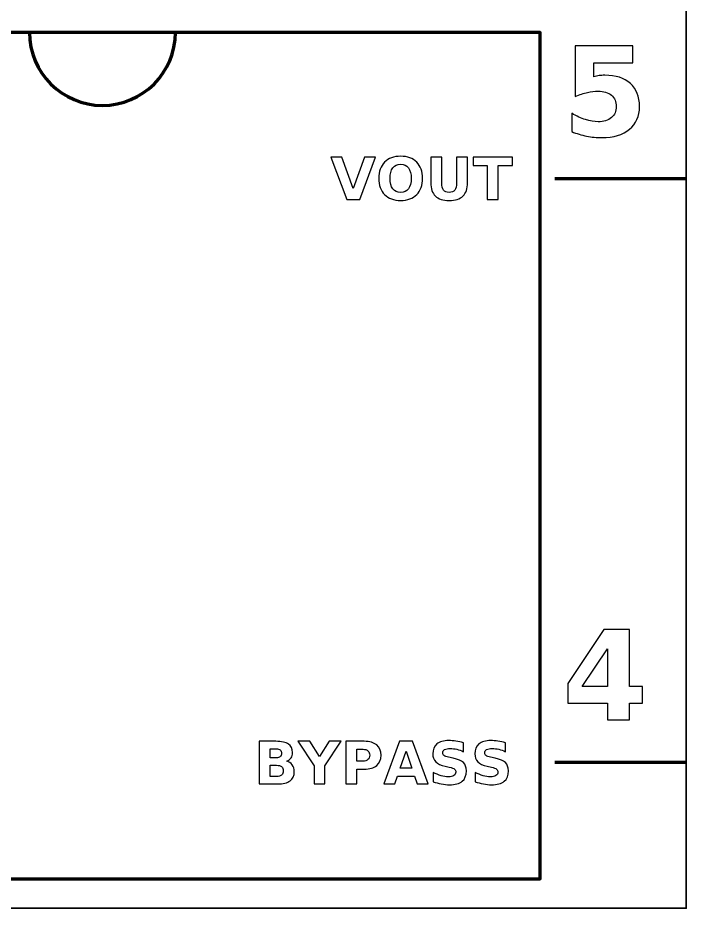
# Model space of a CAD drawing. Header units: centimetres. Extents: x -12.5 to -8.5, y -17.35 to -12.35.
# Drawn here: x -10.79 to -8.5, y -17.35 to -14.3 of the extents above; entities that cross this region are included whole.
import ezdxf

# ---------------------------------------------------------------- set-up
doc = ezdxf.new("R2010")
doc.units = ezdxf.units.CM
doc.header["$MEASUREMENT"] = 0
doc.layers.add('Layer 1', color=7, linetype='Continuous')

msp = doc.modelspace()

# ---------------------------------------------------------------- linework, layer by layer
at = {"layer": 'Layer 1', "color": 7, "lineweight": 35}
msp.add_open_spline([(-12.5, -12.35), (-12.5, -12.35), (-8.5, -12.35), (-8.5, -12.35), (-8.5, -12.35), (-8.5, -12.35), (-8.5, -17.35), (-8.5, -17.35), (-8.5, -17.35), (-8.5, -17.35), (-12.5, -17.35), (-12.5, -17.35), (-12.5, -17.35), (-12.5, -17.35), (-12.5, -12.35), (-12.5, -12.35)], degree=3, knots=[0, 0, 0, 0, 0.25, 0.25, 0.25, 0.25, 0.5, 0.5, 0.5, 0.5, 0.75, 0.75, 0.75, 0.75, 1, 1, 1, 1], dxfattribs=at)
at = {"layer": 'Layer 1', "color": 250, "lineweight": 100}
for points in [[(-12, -14.35), (-12, -14.35), (-9, -14.35), (-9, -14.35), (-9, -14.35), (-9, -14.35), (-9, -17.25), (-9, -17.25), (-9, -17.25), (-9, -17.25), (-12, -17.25), (-12, -17.25), (-12, -17.25), (-12, -17.25), (-12, -14.35), (-12, -14.35)], [(-10.5, -14.35), (-10.5, -14.35), (-10.25, -14.35), (-10.25, -14.35), (-10.25, -14.35), (-10.25, -14.48805), (-10.36195, -14.6), (-10.5, -14.6), (-10.5, -14.6), (-10.63805, -14.6), (-10.75, -14.48805), (-10.75, -14.35), (-10.75, -14.35), (-10.75, -14.35), (-10.5, -14.35), (-10.5, -14.35)]]:
    msp.add_open_spline(points, degree=3, knots=[0, 0, 0, 0, 0.25, 0.25, 0.25, 0.25, 0.5, 0.5, 0.5, 0.5, 0.75, 0.75, 0.75, 0.75, 1, 1, 1, 1], dxfattribs=at)
at = {"layer": 'Layer 1', "color": 250}
for points, knots in [([(-8.88012, -14.3957), (-8.88012, -14.3957), (-8.68228, -14.3957), (-8.68228, -14.3957), (-8.68228, -14.3957), (-8.68228, -14.3957), (-8.68228, -14.45419), (-8.68228, -14.45419), (-8.68228, -14.45419), (-8.68228, -14.45419), (-8.81669, -14.45419), (-8.81669, -14.45419), (-8.81669, -14.45419), (-8.81669, -14.45419), (-8.81669, -14.50196), (-8.81669, -14.50196), (-8.81669, -14.50196), (-8.81062, -14.50034), (-8.80455, -14.49907), (-8.79841, -14.49815), (-8.79841, -14.49815), (-8.79228, -14.49723), (-8.78586, -14.49681), (-8.77929, -14.49681), (-8.77929, -14.49681), (-8.74162, -14.49681), (-8.71234, -14.50619), (-8.69138, -14.52503), (-8.69138, -14.52503), (-8.67043, -14.5438), (-8.65999, -14.57004), (-8.65999, -14.60363), (-8.65999, -14.60363), (-8.65999, -14.637), (-8.67142, -14.66311), (-8.6942, -14.68201), (-8.6942, -14.68201), (-8.71699, -14.70085), (-8.74867, -14.71031), (-8.78917, -14.71031), (-8.78917, -14.71031), (-8.80667, -14.71031), (-8.82403, -14.70861), (-8.84117, -14.70523), (-8.84117, -14.70523), (-8.85832, -14.70184), (-8.87539, -14.69676), (-8.89232, -14.68985), (-8.89232, -14.68985), (-8.89232, -14.68985), (-8.89232, -14.62719), (-8.89232, -14.62719), (-8.89232, -14.62719), (-8.87553, -14.63686), (-8.85959, -14.64406), (-8.84449, -14.64885), (-8.84449, -14.64885), (-8.82939, -14.65372), (-8.81514, -14.65612), (-8.8018, -14.65612), (-8.8018, -14.65612), (-8.78247, -14.65612), (-8.7673, -14.65139), (-8.75622, -14.64194), (-8.75622, -14.64194), (-8.74515, -14.63256), (-8.73957, -14.61979), (-8.73957, -14.60363), (-8.73957, -14.60363), (-8.73957, -14.5874), (-8.74515, -14.57463), (-8.75622, -14.56525), (-8.75622, -14.56525), (-8.7673, -14.55586), (-8.78247, -14.55121), (-8.8018, -14.55121), (-8.8018, -14.55121), (-8.81323, -14.55121), (-8.82544, -14.55269), (-8.83835, -14.55565), (-8.83835, -14.55565), (-8.85133, -14.55861), (-8.86523, -14.5632), (-8.88012, -14.56941), (-8.88012, -14.56941), (-8.88012, -14.56941), (-8.88012, -14.3957), (-8.88012, -14.3957)], [0, 0, 0, 0, 0.0454545, 0.0454545, 0.0454545, 0.0454545, 0.0909091, 0.0909091, 0.0909091, 0.0909091, 0.1363636, 0.1363636, 0.1363636, 0.1363636, 0.1818182, 0.1818182, 0.1818182, 0.1818182, 0.2272727, 0.2272727, 0.2272727, 0.2272727, 0.2727273, 0.2727273, 0.2727273, 0.2727273, 0.3181818, 0.3181818, 0.3181818, 0.3181818, 0.3636364, 0.3636364, 0.3636364, 0.3636364, 0.4090909, 0.4090909, 0.4090909, 0.4090909, 0.4545455, 0.4545455, 0.4545455, 0.4545455, 0.5, 0.5, 0.5, 0.5, 0.5454545, 0.5454545, 0.5454545, 0.5454545, 0.5909091, 0.5909091, 0.5909091, 0.5909091, 0.6363636, 0.6363636, 0.6363636, 0.6363636, 0.6818182, 0.6818182, 0.6818182, 0.6818182, 0.7272727, 0.7272727, 0.7272727, 0.7272727, 0.7727273, 0.7727273, 0.7727273, 0.7727273, 0.8181818, 0.8181818, 0.8181818, 0.8181818, 0.8636364, 0.8636364, 0.8636364, 0.8636364, 0.9090909, 0.9090909, 0.9090909, 0.9090909, 0.9545455, 0.9545455, 0.9545455, 0.9545455, 1, 1, 1, 1]), ([(-9.71722, -14.777), (-9.71722, -14.777), (-9.67942, -14.777), (-9.67942, -14.777), (-9.67942, -14.777), (-9.67942, -14.777), (-9.64076, -14.8846), (-9.64076, -14.8846), (-9.64076, -14.8846), (-9.64076, -14.8846), (-9.60219, -14.777), (-9.60219, -14.777), (-9.60219, -14.777), (-9.60219, -14.777), (-9.56439, -14.777), (-9.56439, -14.777), (-9.56439, -14.777), (-9.56439, -14.777), (-9.61839, -14.9228), (-9.61839, -14.9228), (-9.61839, -14.9228), (-9.61839, -14.9228), (-9.66322, -14.9228), (-9.66322, -14.9228), (-9.66322, -14.9228), (-9.66322, -14.9228), (-9.71722, -14.777), (-9.71722, -14.777)], [0, 0, 0, 0, 0.1428571, 0.1428571, 0.1428571, 0.1428571, 0.2857143, 0.2857143, 0.2857143, 0.2857143, 0.4285714, 0.4285714, 0.4285714, 0.4285714, 0.5714286, 0.5714286, 0.5714286, 0.5714286, 0.7142857, 0.7142857, 0.7142857, 0.7142857, 0.8571429, 0.8571429, 0.8571429, 0.8571429, 1, 1, 1, 1]), ([(-9.47842, -14.77437), (-9.45499, -14.77437), (-9.43662, -14.78107), (-9.42336, -14.7945), (-9.42336, -14.7945), (-9.41006, -14.8079), (-9.40342, -14.8264), (-9.40342, -14.85003), (-9.40342, -14.85003), (-9.40342, -14.8736), (-9.41006, -14.8921), (-9.42336, -14.9055), (-9.42336, -14.9055), (-9.43662, -14.91893), (-9.45499, -14.92563), (-9.47842, -14.92563), (-9.47842, -14.92563), (-9.50179, -14.92563), (-9.52012, -14.91893), (-9.53346, -14.9055), (-9.53346, -14.9055), (-9.54676, -14.8921), (-9.55342, -14.8736), (-9.55342, -14.85003), (-9.55342, -14.85003), (-9.55342, -14.8264), (-9.54676, -14.8079), (-9.53346, -14.7945), (-9.53346, -14.7945), (-9.52012, -14.78107), (-9.50179, -14.77437), (-9.47842, -14.77437)], [0, 0, 0, 0, 0.125, 0.125, 0.125, 0.125, 0.25, 0.25, 0.25, 0.25, 0.375, 0.375, 0.375, 0.375, 0.5, 0.5, 0.5, 0.5, 0.625, 0.625, 0.625, 0.625, 0.75, 0.75, 0.75, 0.75, 0.875, 0.875, 0.875, 0.875, 1, 1, 1, 1]), ([(-9.37499, -14.777), (-9.37499, -14.777), (-9.33739, -14.777), (-9.33739, -14.777), (-9.33739, -14.777), (-9.33739, -14.777), (-9.33739, -14.8644), (-9.33739, -14.8644), (-9.33739, -14.8644), (-9.33739, -14.87643), (-9.33543, -14.88507), (-9.33149, -14.89023), (-9.33149, -14.89023), (-9.32756, -14.8954), (-9.32113, -14.898), (-9.31219, -14.898), (-9.31219, -14.898), (-9.30319, -14.898), (-9.29673, -14.8954), (-9.29279, -14.89023), (-9.29279, -14.89023), (-9.28886, -14.88507), (-9.28689, -14.87643), (-9.28689, -14.8644), (-9.28689, -14.8644), (-9.28689, -14.8644), (-9.28689, -14.777), (-9.28689, -14.777), (-9.28689, -14.777), (-9.28689, -14.777), (-9.24929, -14.777), (-9.24929, -14.777), (-9.24929, -14.777), (-9.24929, -14.777), (-9.24929, -14.8644), (-9.24929, -14.8644), (-9.24929, -14.8644), (-9.24929, -14.88503), (-9.25446, -14.9004), (-9.26483, -14.9105), (-9.26483, -14.9105), (-9.27516, -14.9206), (-9.29096, -14.92563), (-9.31219, -14.92563), (-9.31219, -14.92563), (-9.33336, -14.92563), (-9.34913, -14.9206), (-9.35946, -14.9105), (-9.35946, -14.9105), (-9.36983, -14.9004), (-9.37499, -14.88503), (-9.37499, -14.8644), (-9.37499, -14.8644), (-9.37499, -14.8644), (-9.37499, -14.777), (-9.37499, -14.777)], [0, 0, 0, 0, 0.0714286, 0.0714286, 0.0714286, 0.0714286, 0.1428571, 0.1428571, 0.1428571, 0.1428571, 0.2142857, 0.2142857, 0.2142857, 0.2142857, 0.2857143, 0.2857143, 0.2857143, 0.2857143, 0.3571429, 0.3571429, 0.3571429, 0.3571429, 0.4285714, 0.4285714, 0.4285714, 0.4285714, 0.5, 0.5, 0.5, 0.5, 0.5714286, 0.5714286, 0.5714286, 0.5714286, 0.6428571, 0.6428571, 0.6428571, 0.6428571, 0.7142857, 0.7142857, 0.7142857, 0.7142857, 0.7857143, 0.7857143, 0.7857143, 0.7857143, 0.8571429, 0.8571429, 0.8571429, 0.8571429, 0.9285714, 0.9285714, 0.9285714, 0.9285714, 1, 1, 1, 1]), ([(-9.22999, -14.777), (-9.22999, -14.777), (-9.09563, -14.777), (-9.09563, -14.777), (-9.09563, -14.777), (-9.09563, -14.777), (-9.09563, -14.80543), (-9.09563, -14.80543), (-9.09563, -14.80543), (-9.09563, -14.80543), (-9.14396, -14.80543), (-9.14396, -14.80543), (-9.14396, -14.80543), (-9.14396, -14.80543), (-9.14396, -14.9228), (-9.14396, -14.9228), (-9.14396, -14.9228), (-9.14396, -14.9228), (-9.18156, -14.9228), (-9.18156, -14.9228), (-9.18156, -14.9228), (-9.18156, -14.9228), (-9.18156, -14.80543), (-9.18156, -14.80543), (-9.18156, -14.80543), (-9.18156, -14.80543), (-9.22999, -14.80543), (-9.22999, -14.80543), (-9.22999, -14.80543), (-9.22999, -14.80543), (-9.22999, -14.777), (-9.22999, -14.777)], [0, 0, 0, 0, 0.125, 0.125, 0.125, 0.125, 0.25, 0.25, 0.25, 0.25, 0.375, 0.375, 0.375, 0.375, 0.5, 0.5, 0.5, 0.5, 0.625, 0.625, 0.625, 0.625, 0.75, 0.75, 0.75, 0.75, 0.875, 0.875, 0.875, 0.875, 1, 1, 1, 1]), ([(-9.47842, -14.8016), (-9.48989, -14.8016), (-9.49876, -14.80583), (-9.50509, -14.8143), (-9.50509, -14.8143), (-9.51139, -14.82277), (-9.51456, -14.83467), (-9.51456, -14.85003), (-9.51456, -14.85003), (-9.51456, -14.86537), (-9.51139, -14.87723), (-9.50509, -14.8857), (-9.50509, -14.8857), (-9.49876, -14.89417), (-9.48989, -14.8984), (-9.47842, -14.8984), (-9.47842, -14.8984), (-9.46689, -14.8984), (-9.45799, -14.89417), (-9.45166, -14.8857), (-9.45166, -14.8857), (-9.44536, -14.87723), (-9.44219, -14.86537), (-9.44219, -14.85003), (-9.44219, -14.85003), (-9.44219, -14.83467), (-9.44536, -14.82277), (-9.45166, -14.8143), (-9.45166, -14.8143), (-9.45799, -14.80583), (-9.46689, -14.8016), (-9.47842, -14.8016)], [0, 0, 0, 0, 0.125, 0.125, 0.125, 0.125, 0.25, 0.25, 0.25, 0.25, 0.375, 0.375, 0.375, 0.375, 0.5, 0.5, 0.5, 0.5, 0.625, 0.625, 0.625, 0.625, 0.75, 0.75, 0.75, 0.75, 0.875, 0.875, 0.875, 0.875, 1, 1, 1, 1]), ([(-8.78233, -16.3957), (-8.78233, -16.3957), (-8.69385, -16.3957), (-8.69385, -16.3957), (-8.69385, -16.3957), (-8.69385, -16.3957), (-8.69385, -16.59043), (-8.69385, -16.59043), (-8.69385, -16.59043), (-8.69385, -16.59043), (-8.64983, -16.59043), (-8.64983, -16.59043), (-8.64983, -16.59043), (-8.64983, -16.59043), (-8.64983, -16.64808), (-8.64983, -16.64808), (-8.64983, -16.64808), (-8.64983, -16.64808), (-8.69385, -16.64808), (-8.69385, -16.64808), (-8.69385, -16.64808), (-8.69385, -16.64808), (-8.69385, -16.70431), (-8.69385, -16.70431), (-8.69385, -16.70431), (-8.69385, -16.70431), (-8.76906, -16.70431), (-8.76906, -16.70431), (-8.76906, -16.70431), (-8.76906, -16.70431), (-8.76906, -16.64808), (-8.76906, -16.64808), (-8.76906, -16.64808), (-8.76906, -16.64808), (-8.90594, -16.64808), (-8.90594, -16.64808), (-8.90594, -16.64808), (-8.90594, -16.64808), (-8.90594, -16.57985), (-8.90594, -16.57985), (-8.90594, -16.57985), (-8.90594, -16.57985), (-8.78233, -16.3957), (-8.78233, -16.3957)], [0, 0, 0, 0, 0.0909091, 0.0909091, 0.0909091, 0.0909091, 0.1818182, 0.1818182, 0.1818182, 0.1818182, 0.2727273, 0.2727273, 0.2727273, 0.2727273, 0.3636364, 0.3636364, 0.3636364, 0.3636364, 0.4545455, 0.4545455, 0.4545455, 0.4545455, 0.5454545, 0.5454545, 0.5454545, 0.5454545, 0.6363636, 0.6363636, 0.6363636, 0.6363636, 0.7272727, 0.7272727, 0.7272727, 0.7272727, 0.8181818, 0.8181818, 0.8181818, 0.8181818, 0.9090909, 0.9090909, 0.9090909, 0.9090909, 1, 1, 1, 1]), ([(-8.76906, -16.46125), (-8.76906, -16.46125), (-8.85634, -16.59043), (-8.85634, -16.59043), (-8.85634, -16.59043), (-8.85634, -16.59043), (-8.76906, -16.59043), (-8.76906, -16.59043), (-8.76906, -16.59043), (-8.76906, -16.59043), (-8.76906, -16.46125), (-8.76906, -16.46125)], [0, 0, 0, 0, 0.3333333, 0.3333333, 0.3333333, 0.3333333, 0.6666667, 0.6666667, 0.6666667, 0.6666667, 1, 1, 1, 1]), ([(-9.86822, -16.84619), (-9.86015, -16.84852), (-9.85389, -16.85285), (-9.84945, -16.85919), (-9.84945, -16.85919), (-9.84502, -16.86549), (-9.84282, -16.87325), (-9.84282, -16.88242), (-9.84282, -16.88242), (-9.84282, -16.89649), (-9.84759, -16.90695), (-9.85709, -16.91385), (-9.85709, -16.91385), (-9.86659, -16.92075), (-9.88105, -16.92422), (-9.90045, -16.92422), (-9.90045, -16.92422), (-9.90045, -16.92422), (-9.96285, -16.92422), (-9.96285, -16.92422), (-9.96285, -16.92422), (-9.96285, -16.92422), (-9.96285, -16.77842), (-9.96285, -16.77842), (-9.96285, -16.77842), (-9.96285, -16.77842), (-9.90642, -16.77842), (-9.90642, -16.77842), (-9.90642, -16.77842), (-9.88615, -16.77842), (-9.87149, -16.78149), (-9.86242, -16.78759), (-9.86242, -16.78759), (-9.85332, -16.79372), (-9.84879, -16.80352), (-9.84879, -16.81699), (-9.84879, -16.81699), (-9.84879, -16.82409), (-9.85045, -16.83012), (-9.85375, -16.83512), (-9.85375, -16.83512), (-9.85709, -16.84009), (-9.86189, -16.84379), (-9.86822, -16.84619)], [0, 0, 0, 0, 0.0909091, 0.0909091, 0.0909091, 0.0909091, 0.1818182, 0.1818182, 0.1818182, 0.1818182, 0.2727273, 0.2727273, 0.2727273, 0.2727273, 0.3636364, 0.3636364, 0.3636364, 0.3636364, 0.4545455, 0.4545455, 0.4545455, 0.4545455, 0.5454545, 0.5454545, 0.5454545, 0.5454545, 0.6363636, 0.6363636, 0.6363636, 0.6363636, 0.7272727, 0.7272727, 0.7272727, 0.7272727, 0.8181818, 0.8181818, 0.8181818, 0.8181818, 0.9090909, 0.9090909, 0.9090909, 0.9090909, 1, 1, 1, 1]), ([(-9.90445, -16.83485), (-9.89852, -16.83485), (-9.89402, -16.83355), (-9.89099, -16.83095), (-9.89099, -16.83095), (-9.88792, -16.82835), (-9.88639, -16.82452), (-9.88639, -16.81942), (-9.88639, -16.81942), (-9.88639, -16.81442), (-9.88792, -16.81062), (-9.89099, -16.80799), (-9.89099, -16.80799), (-9.89402, -16.80535), (-9.89852, -16.80402), (-9.90445, -16.80402), (-9.90445, -16.80402), (-9.90445, -16.80402), (-9.92525, -16.80402), (-9.92525, -16.80402), (-9.92525, -16.80402), (-9.92525, -16.80402), (-9.92525, -16.83485), (-9.92525, -16.83485), (-9.92525, -16.83485), (-9.92525, -16.83485), (-9.90445, -16.83485), (-9.90445, -16.83485)], [0, 0, 0, 0, 0.1428571, 0.1428571, 0.1428571, 0.1428571, 0.2857143, 0.2857143, 0.2857143, 0.2857143, 0.4285714, 0.4285714, 0.4285714, 0.4285714, 0.5714286, 0.5714286, 0.5714286, 0.5714286, 0.7142857, 0.7142857, 0.7142857, 0.7142857, 0.8571429, 0.8571429, 0.8571429, 0.8571429, 1, 1, 1, 1]), ([(-9.83076, -16.77842), (-9.83076, -16.77842), (-9.78966, -16.77842), (-9.78966, -16.77842), (-9.78966, -16.77842), (-9.78966, -16.77842), (-9.75642, -16.83039), (-9.75642, -16.83039), (-9.75642, -16.83039), (-9.75642, -16.83039), (-9.72322, -16.77842), (-9.72322, -16.77842), (-9.72322, -16.77842), (-9.72322, -16.77842), (-9.68202, -16.77842), (-9.68202, -16.77842), (-9.68202, -16.77842), (-9.68202, -16.77842), (-9.73759, -16.86279), (-9.73759, -16.86279), (-9.73759, -16.86279), (-9.73759, -16.86279), (-9.73759, -16.92422), (-9.73759, -16.92422), (-9.73759, -16.92422), (-9.73759, -16.92422), (-9.77519, -16.92422), (-9.77519, -16.92422), (-9.77519, -16.92422), (-9.77519, -16.92422), (-9.77519, -16.86279), (-9.77519, -16.86279), (-9.77519, -16.86279), (-9.77519, -16.86279), (-9.83076, -16.77842), (-9.83076, -16.77842)], [0, 0, 0, 0, 0.1111111, 0.1111111, 0.1111111, 0.1111111, 0.2222222, 0.2222222, 0.2222222, 0.2222222, 0.3333333, 0.3333333, 0.3333333, 0.3333333, 0.4444444, 0.4444444, 0.4444444, 0.4444444, 0.5555556, 0.5555556, 0.5555556, 0.5555556, 0.6666667, 0.6666667, 0.6666667, 0.6666667, 0.7777778, 0.7777778, 0.7777778, 0.7777778, 0.8888889, 0.8888889, 0.8888889, 0.8888889, 1, 1, 1, 1]), ([(-9.66559, -16.77842), (-9.66559, -16.77842), (-9.60319, -16.77842), (-9.60319, -16.77842), (-9.60319, -16.77842), (-9.58463, -16.77842), (-9.57039, -16.78255), (-9.56046, -16.79079), (-9.56046, -16.79079), (-9.55053, -16.79902), (-9.54556, -16.81075), (-9.54556, -16.82599), (-9.54556, -16.82599), (-9.54556, -16.84125), (-9.55053, -16.85302), (-9.56046, -16.86125), (-9.56046, -16.86125), (-9.57039, -16.86949), (-9.58463, -16.87362), (-9.60319, -16.87362), (-9.60319, -16.87362), (-9.60319, -16.87362), (-9.62799, -16.87362), (-9.62799, -16.87362), (-9.62799, -16.87362), (-9.62799, -16.87362), (-9.62799, -16.92422), (-9.62799, -16.92422), (-9.62799, -16.92422), (-9.62799, -16.92422), (-9.66559, -16.92422), (-9.66559, -16.92422), (-9.66559, -16.92422), (-9.66559, -16.92422), (-9.66559, -16.77842), (-9.66559, -16.77842)], [0, 0, 0, 0, 0.1111111, 0.1111111, 0.1111111, 0.1111111, 0.2222222, 0.2222222, 0.2222222, 0.2222222, 0.3333333, 0.3333333, 0.3333333, 0.3333333, 0.4444444, 0.4444444, 0.4444444, 0.4444444, 0.5555556, 0.5555556, 0.5555556, 0.5555556, 0.6666667, 0.6666667, 0.6666667, 0.6666667, 0.7777778, 0.7777778, 0.7777778, 0.7777778, 0.8888889, 0.8888889, 0.8888889, 0.8888889, 1, 1, 1, 1]), ([(-9.43056, -16.89769), (-9.43056, -16.89769), (-9.48936, -16.89769), (-9.48936, -16.89769), (-9.48936, -16.89769), (-9.48936, -16.89769), (-9.49862, -16.92422), (-9.49862, -16.92422), (-9.49862, -16.92422), (-9.49862, -16.92422), (-9.53642, -16.92422), (-9.53642, -16.92422), (-9.53642, -16.92422), (-9.53642, -16.92422), (-9.48242, -16.77842), (-9.48242, -16.77842), (-9.48242, -16.77842), (-9.48242, -16.77842), (-9.43759, -16.77842), (-9.43759, -16.77842), (-9.43759, -16.77842), (-9.43759, -16.77842), (-9.38359, -16.92422), (-9.38359, -16.92422), (-9.38359, -16.92422), (-9.38359, -16.92422), (-9.42139, -16.92422), (-9.42139, -16.92422), (-9.42139, -16.92422), (-9.42139, -16.92422), (-9.43056, -16.89769), (-9.43056, -16.89769)], [0, 0, 0, 0, 0.125, 0.125, 0.125, 0.125, 0.25, 0.25, 0.25, 0.25, 0.375, 0.375, 0.375, 0.375, 0.5, 0.5, 0.5, 0.5, 0.625, 0.625, 0.625, 0.625, 0.75, 0.75, 0.75, 0.75, 0.875, 0.875, 0.875, 0.875, 1, 1, 1, 1]), ([(-9.26276, -16.78302), (-9.26276, -16.78302), (-9.26276, -16.81385), (-9.26276, -16.81385), (-9.26276, -16.81385), (-9.27076, -16.81029), (-9.27859, -16.80759), (-9.28619, -16.80575), (-9.28619, -16.80575), (-9.29382, -16.80392), (-9.30102, -16.80302), (-9.30779, -16.80302), (-9.30779, -16.80302), (-9.31676, -16.80302), (-9.32342, -16.80425), (-9.32772, -16.80672), (-9.32772, -16.80672), (-9.33202, -16.80922), (-9.33416, -16.81305), (-9.33416, -16.81825), (-9.33416, -16.81825), (-9.33416, -16.82215), (-9.33272, -16.82522), (-9.32982, -16.82739), (-9.32982, -16.82739), (-9.32692, -16.82955), (-9.32166, -16.83145), (-9.31402, -16.83302), (-9.31402, -16.83302), (-9.31402, -16.83302), (-9.29802, -16.83622), (-9.29802, -16.83622), (-9.29802, -16.83622), (-9.28179, -16.83949), (-9.27029, -16.84442), (-9.26346, -16.85109), (-9.26346, -16.85109), (-9.25662, -16.85772), (-9.25319, -16.86715), (-9.25319, -16.87939), (-9.25319, -16.87939), (-9.25319, -16.89549), (-9.25796, -16.90745), (-9.26749, -16.91529), (-9.26749, -16.91529), (-9.27702, -16.92312), (-9.29159, -16.92705), (-9.31119, -16.92705), (-9.31119, -16.92705), (-9.32046, -16.92705), (-9.32972, -16.92619), (-9.33902, -16.92442), (-9.33902, -16.92442), (-9.34832, -16.92265), (-9.35766, -16.92005), (-9.36696, -16.91662), (-9.36696, -16.91662), (-9.36696, -16.91662), (-9.36696, -16.88489), (-9.36696, -16.88489), (-9.36696, -16.88489), (-9.35766, -16.88982), (-9.34866, -16.89355), (-9.33996, -16.89605), (-9.33996, -16.89605), (-9.33126, -16.89855), (-9.32289, -16.89982), (-9.31482, -16.89982), (-9.31482, -16.89982), (-9.30662, -16.89982), (-9.30032, -16.89845), (-9.29596, -16.89572), (-9.29596, -16.89572), (-9.29159, -16.89299), (-9.28942, -16.88909), (-9.28942, -16.88399), (-9.28942, -16.88399), (-9.28942, -16.87945), (-9.29089, -16.87592), (-9.29386, -16.87345), (-9.29386, -16.87345), (-9.29682, -16.87099), (-9.30272, -16.86875), (-9.31159, -16.86682), (-9.31159, -16.86682), (-9.31159, -16.86682), (-9.32616, -16.86359), (-9.32616, -16.86359), (-9.32616, -16.86359), (-9.34072, -16.86045), (-9.35139, -16.85549), (-9.35812, -16.84865), (-9.35812, -16.84865), (-9.36486, -16.84182), (-9.36822, -16.83259), (-9.36822, -16.82102), (-9.36822, -16.82102), (-9.36822, -16.80649), (-9.36352, -16.79532), (-9.35416, -16.78752), (-9.35416, -16.78752), (-9.34479, -16.77969), (-9.33132, -16.77579), (-9.31372, -16.77579), (-9.31372, -16.77579), (-9.30572, -16.77579), (-9.29749, -16.77639), (-9.28902, -16.77759), (-9.28902, -16.77759), (-9.28056, -16.77879), (-9.27179, -16.78059), (-9.26276, -16.78302)], [0, 0, 0, 0, 0.0357143, 0.0357143, 0.0357143, 0.0357143, 0.0714286, 0.0714286, 0.0714286, 0.0714286, 0.1071429, 0.1071429, 0.1071429, 0.1071429, 0.1428571, 0.1428571, 0.1428571, 0.1428571, 0.1785714, 0.1785714, 0.1785714, 0.1785714, 0.2142857, 0.2142857, 0.2142857, 0.2142857, 0.25, 0.25, 0.25, 0.25, 0.2857143, 0.2857143, 0.2857143, 0.2857143, 0.3214286, 0.3214286, 0.3214286, 0.3214286, 0.3571429, 0.3571429, 0.3571429, 0.3571429, 0.3928571, 0.3928571, 0.3928571, 0.3928571, 0.4285714, 0.4285714, 0.4285714, 0.4285714, 0.4642857, 0.4642857, 0.4642857, 0.4642857, 0.5, 0.5, 0.5, 0.5, 0.5357143, 0.5357143, 0.5357143, 0.5357143, 0.5714286, 0.5714286, 0.5714286, 0.5714286, 0.6071429, 0.6071429, 0.6071429, 0.6071429, 0.6428571, 0.6428571, 0.6428571, 0.6428571, 0.6785714, 0.6785714, 0.6785714, 0.6785714, 0.7142857, 0.7142857, 0.7142857, 0.7142857, 0.75, 0.75, 0.75, 0.75, 0.7857143, 0.7857143, 0.7857143, 0.7857143, 0.8214286, 0.8214286, 0.8214286, 0.8214286, 0.8571429, 0.8571429, 0.8571429, 0.8571429, 0.8928571, 0.8928571, 0.8928571, 0.8928571, 0.9285714, 0.9285714, 0.9285714, 0.9285714, 0.9642857, 0.9642857, 0.9642857, 0.9642857, 1, 1, 1, 1]), ([(-9.11873, -16.78302), (-9.11873, -16.78302), (-9.11873, -16.81385), (-9.11873, -16.81385), (-9.11873, -16.81385), (-9.12673, -16.81029), (-9.13456, -16.80759), (-9.14216, -16.80575), (-9.14216, -16.80575), (-9.14979, -16.80392), (-9.15699, -16.80302), (-9.16376, -16.80302), (-9.16376, -16.80302), (-9.17273, -16.80302), (-9.17939, -16.80425), (-9.18369, -16.80672), (-9.18369, -16.80672), (-9.18799, -16.80922), (-9.19013, -16.81305), (-9.19013, -16.81825), (-9.19013, -16.81825), (-9.19013, -16.82215), (-9.18869, -16.82522), (-9.18579, -16.82739), (-9.18579, -16.82739), (-9.18289, -16.82955), (-9.17763, -16.83145), (-9.16999, -16.83302), (-9.16999, -16.83302), (-9.16999, -16.83302), (-9.15399, -16.83622), (-9.15399, -16.83622), (-9.15399, -16.83622), (-9.13776, -16.83949), (-9.12626, -16.84442), (-9.11943, -16.85109), (-9.11943, -16.85109), (-9.11259, -16.85772), (-9.10916, -16.86715), (-9.10916, -16.87939), (-9.10916, -16.87939), (-9.10916, -16.89549), (-9.11393, -16.90745), (-9.12346, -16.91529), (-9.12346, -16.91529), (-9.13299, -16.92312), (-9.14756, -16.92705), (-9.16716, -16.92705), (-9.16716, -16.92705), (-9.17643, -16.92705), (-9.18569, -16.92619), (-9.19499, -16.92442), (-9.19499, -16.92442), (-9.20429, -16.92265), (-9.21363, -16.92005), (-9.22293, -16.91662), (-9.22293, -16.91662), (-9.22293, -16.91662), (-9.22293, -16.88489), (-9.22293, -16.88489), (-9.22293, -16.88489), (-9.21363, -16.88982), (-9.20463, -16.89355), (-9.19593, -16.89605), (-9.19593, -16.89605), (-9.18723, -16.89855), (-9.17886, -16.89982), (-9.17079, -16.89982), (-9.17079, -16.89982), (-9.16259, -16.89982), (-9.15629, -16.89845), (-9.15193, -16.89572), (-9.15193, -16.89572), (-9.14756, -16.89299), (-9.14539, -16.88909), (-9.14539, -16.88399), (-9.14539, -16.88399), (-9.14539, -16.87945), (-9.14686, -16.87592), (-9.14983, -16.87345), (-9.14983, -16.87345), (-9.15279, -16.87099), (-9.15869, -16.86875), (-9.16756, -16.86682), (-9.16756, -16.86682), (-9.16756, -16.86682), (-9.18213, -16.86359), (-9.18213, -16.86359), (-9.18213, -16.86359), (-9.19669, -16.86045), (-9.20736, -16.85549), (-9.21409, -16.84865), (-9.21409, -16.84865), (-9.22083, -16.84182), (-9.22419, -16.83259), (-9.22419, -16.82102), (-9.22419, -16.82102), (-9.22419, -16.80649), (-9.21949, -16.79532), (-9.21013, -16.78752), (-9.21013, -16.78752), (-9.20076, -16.77969), (-9.18729, -16.77579), (-9.16969, -16.77579), (-9.16969, -16.77579), (-9.16169, -16.77579), (-9.15346, -16.77639), (-9.14499, -16.77759), (-9.14499, -16.77759), (-9.13653, -16.77879), (-9.12776, -16.78059), (-9.11873, -16.78302)], [0, 0, 0, 0, 0.0357143, 0.0357143, 0.0357143, 0.0357143, 0.0714286, 0.0714286, 0.0714286, 0.0714286, 0.1071429, 0.1071429, 0.1071429, 0.1071429, 0.1428571, 0.1428571, 0.1428571, 0.1428571, 0.1785714, 0.1785714, 0.1785714, 0.1785714, 0.2142857, 0.2142857, 0.2142857, 0.2142857, 0.25, 0.25, 0.25, 0.25, 0.2857143, 0.2857143, 0.2857143, 0.2857143, 0.3214286, 0.3214286, 0.3214286, 0.3214286, 0.3571429, 0.3571429, 0.3571429, 0.3571429, 0.3928571, 0.3928571, 0.3928571, 0.3928571, 0.4285714, 0.4285714, 0.4285714, 0.4285714, 0.4642857, 0.4642857, 0.4642857, 0.4642857, 0.5, 0.5, 0.5, 0.5, 0.5357143, 0.5357143, 0.5357143, 0.5357143, 0.5714286, 0.5714286, 0.5714286, 0.5714286, 0.6071429, 0.6071429, 0.6071429, 0.6071429, 0.6428571, 0.6428571, 0.6428571, 0.6428571, 0.6785714, 0.6785714, 0.6785714, 0.6785714, 0.7142857, 0.7142857, 0.7142857, 0.7142857, 0.75, 0.75, 0.75, 0.75, 0.7857143, 0.7857143, 0.7857143, 0.7857143, 0.8214286, 0.8214286, 0.8214286, 0.8214286, 0.8571429, 0.8571429, 0.8571429, 0.8571429, 0.8928571, 0.8928571, 0.8928571, 0.8928571, 0.9285714, 0.9285714, 0.9285714, 0.9285714, 0.9642857, 0.9642857, 0.9642857, 0.9642857, 1, 1, 1, 1]), ([(-9.62799, -16.80565), (-9.62799, -16.80565), (-9.62799, -16.84639), (-9.62799, -16.84639), (-9.62799, -16.84639), (-9.62799, -16.84639), (-9.60719, -16.84639), (-9.60719, -16.84639), (-9.60719, -16.84639), (-9.59989, -16.84639), (-9.59426, -16.84462), (-9.59029, -16.84105), (-9.59029, -16.84105), (-9.58633, -16.83752), (-9.58433, -16.83249), (-9.58433, -16.82599), (-9.58433, -16.82599), (-9.58433, -16.81945), (-9.58633, -16.81445), (-9.59029, -16.81092), (-9.59029, -16.81092), (-9.59426, -16.80742), (-9.59989, -16.80565), (-9.60719, -16.80565), (-9.60719, -16.80565), (-9.60719, -16.80565), (-9.62799, -16.80565), (-9.62799, -16.80565)], [0, 0, 0, 0, 0.1428571, 0.1428571, 0.1428571, 0.1428571, 0.2857143, 0.2857143, 0.2857143, 0.2857143, 0.4285714, 0.4285714, 0.4285714, 0.4285714, 0.5714286, 0.5714286, 0.5714286, 0.5714286, 0.7142857, 0.7142857, 0.7142857, 0.7142857, 0.8571429, 0.8571429, 0.8571429, 0.8571429, 1, 1, 1, 1]), ([(-9.47999, -16.87062), (-9.47999, -16.87062), (-9.44002, -16.87062), (-9.44002, -16.87062), (-9.44002, -16.87062), (-9.44002, -16.87062), (-9.45996, -16.81262), (-9.45996, -16.81262), (-9.45996, -16.81262), (-9.45996, -16.81262), (-9.47999, -16.87062), (-9.47999, -16.87062)], [0, 0, 0, 0, 0.3333333, 0.3333333, 0.3333333, 0.3333333, 0.6666667, 0.6666667, 0.6666667, 0.6666667, 1, 1, 1, 1]), ([(-9.90319, -16.89862), (-9.89562, -16.89862), (-9.88995, -16.89702), (-9.88612, -16.89385), (-9.88612, -16.89385), (-9.88232, -16.89065), (-9.88042, -16.88582), (-9.88042, -16.87939), (-9.88042, -16.87939), (-9.88042, -16.87309), (-9.88232, -16.86835), (-9.88609, -16.86519), (-9.88609, -16.86519), (-9.88985, -16.86202), (-9.89555, -16.86045), (-9.90319, -16.86045), (-9.90319, -16.86045), (-9.90319, -16.86045), (-9.92525, -16.86045), (-9.92525, -16.86045), (-9.92525, -16.86045), (-9.92525, -16.86045), (-9.92525, -16.89862), (-9.92525, -16.89862), (-9.92525, -16.89862), (-9.92525, -16.89862), (-9.90319, -16.89862), (-9.90319, -16.89862)], [0, 0, 0, 0, 0.1428571, 0.1428571, 0.1428571, 0.1428571, 0.2857143, 0.2857143, 0.2857143, 0.2857143, 0.4285714, 0.4285714, 0.4285714, 0.4285714, 0.5714286, 0.5714286, 0.5714286, 0.5714286, 0.7142857, 0.7142857, 0.7142857, 0.7142857, 0.8571429, 0.8571429, 0.8571429, 0.8571429, 1, 1, 1, 1])]:
    msp.add_open_spline(points, degree=3, knots=knots, dxfattribs=at)
at = {"layer": 'Layer 1', "color": 250, "lineweight": 106}
for points in [[(-8.95, -14.85), (-8.95, -14.85), (-8.50001, -14.84998), (-8.50001, -14.84998)], [(-8.95, -16.85), (-8.95, -16.85), (-8.50001, -16.84998), (-8.50001, -16.84998)]]:
    msp.add_open_spline(points, degree=3, dxfattribs=at)

doc.saveas('drawing.dxf')
